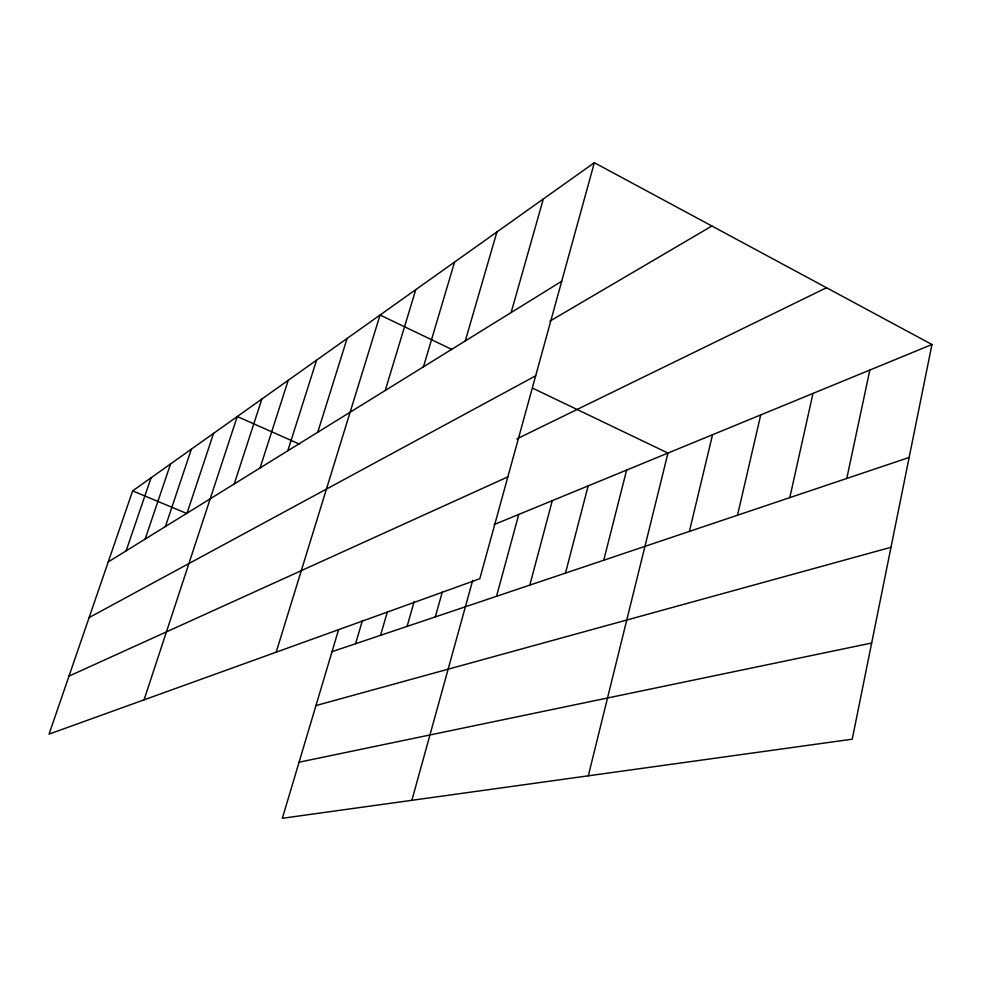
<?xml version="1.0" encoding="UTF-8"?>
<svg xmlns="http://www.w3.org/2000/svg" width="981" height="981" viewBox="0 0 981 981"><rect width="100%" height="100%" fill="white"/><g stroke="black" fill="none" stroke-linecap="round" stroke-linejoin="round"><path stroke-width="1.47" d="M594.339 162.711L479.807 578.729L49.05 734.119L132.656 490.88L594.339 162.711L931.95 344.503L852.244 739.183L282.344 818.289L338.58 629.679M846.787 478.458L869.84 370.045M789.803 497.625L812.979 393.43M737.528 515.221L760.729 414.914M689.398 531.408L712.537 434.73M588.306 775.824L667.975 453.063L532.879 388.292M603.744 560.225L626.626 470.071M565.485 573.112L588.159 485.889M529.826 585.105L552.291 500.641M496.533 596.301L518.765 514.424M411.873 800.312L472.707 580.311M435.294 616.914L442.259 592.181M511.138 312.559L543.315 198.984M407.078 626.405L414.215 601.451M465.276 340.947L496.926 231.945M380.554 635.332L387.311 612.046M355.576 643.732L362.381 620.63M423.473 366.808L454.583 262.05M385.239 390.475L415.772 289.64M276.176 652.193L380.064 315.024L452.033 349.53M317.746 432.253L347.102 338.445M287.813 450.77L316.593 360.137M260.063 467.949L288.255 380.272M234.251 483.927L261.878 399.022M144.072 699.845L237.267 416.52L299.597 444.148M187.052 513.137L213.564 433.369M165.421 526.527L191.381 449.126M145.151 539.072L170.584 463.915M126.132 550.844L151.049 477.808M108.241 561.917L561.708 281.253M549.912 321.13L711.899 226.01M89.112 617.576L535.675 375.809M516.864 438.887L826.517 287.727M68.989 676.117L507.839 476.889M494.179 524.541L931.95 344.503M332.019 651.654L909.129 457.477M315.943 705.572L890.993 547.3M299.058 762.212L871.655 643.021M132.656 490.88L186.893 513.541"/></g></svg>
